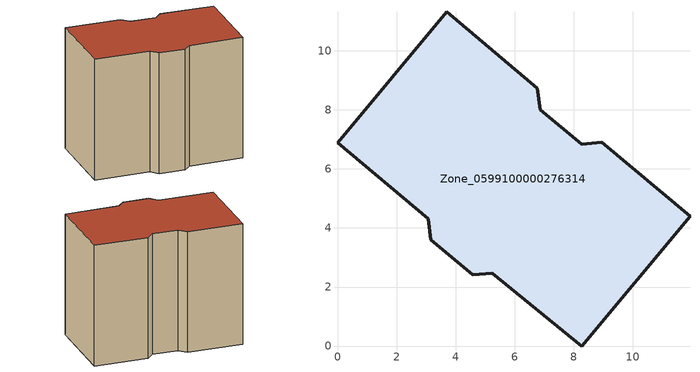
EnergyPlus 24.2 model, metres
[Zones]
Zone_0599100000276314
 floor ground (C_G): 0,6.88 3.7,11.32 6.76,8.74 6.86,8 8.27,6.83 8.95,6.91 11.94,4.39 8.28,0 5.24,2.47 4.58,2.41 3.15,3.6 3.07,4.32 z0
 wall outside (C_F): 3.7,11.32 0,6.88 3.07,4.32 3.15,3.6 4.58,2.41 5.24,2.47 8.28,0 11.94,4.39 8.95,6.91 8.27,6.83 6.86,8 6.76,8.74 3.7,11.32 z0:8.95
 roof outside (C_R): 8.27,6.83 6.86,8 6.76,8.74 3.7,11.32 0,6.88 3.07,4.32 3.15,3.6 4.58,2.41 5.24,2.47 8.28,0 11.94,4.39 8.95,6.91 z8.95
[BUILDING]
Pand.0599100000276314: North Axis=0; Terrain=City; Loads Convergence Tolerance Value=0.04; Temperature Convergence Tolerance Value=0.4; Solar Distribution=FullExterior; Maximum Number of Warmup Days=25; Minimum Number of Warmup Days=1
[Site:Location]
Rotterdam.The.Hague.AP_ZH_NLD Design_Conditions: Latitude=51.96; Longitude=4.45; Time Zone=1; Elevation=-4.5
[SITE:GROUNDTEMPERATURE:BUILDINGSURFACE]
18, 18, 18, 18, 18, 18, 18, 18, 18, 18, 18, 18
[MATERIAL] Thermal Absorptance=0.9; Solar Absorptance=0.7; Visible Absorptance=0.7
Name | Roughness | Thickness | Conductivity | Density | Specific Heat
G.TI.1946 | MediumSmooth | 0.15 | 1 | 540 | 1210
F.TI.1946 | Rough | 0.3 | 0.857143 | 1920 | 840
R.TI.1946 | MediumRough | 0.2 | 0.1 | 1500 | 1000
[CONSTRUCTION]
C_G: G.TI.1946
C_F: F.TI.1946
C_R: R.TI.1946
[ZONE]
Zone_0599100000276314: Type=1; Multiplier=1; Ceiling Height=Autocalculate; Volume=Autocalculate; Floor Area=autocalculate; Part of Total Floor Area=Yes
[ZONEINFILTRATION:DESIGNFLOWRATE]
Infil_Zone_0599100000276314: Zone or ZoneList or Space or SpaceList=Zone_0599100000276314; Schedule=AlwaysOn; Design Flow Rate Calculation Method=Flow/Area; Flow Rate per Floor Area=0.003; Constant Term Coefficient=1; Temperature Term Coefficient=0; Velocity Term Coefficient=0; Velocity Squared Term Coefficient=0
[HVACTEMPLATE:ZONE:IDEALLOADSAIRSYSTEM]
Zone_0599100000276314: Maximum Heating Supply Air Temperature=50; Minimum Cooling Supply Air Temperature=13; Maximum Heating Supply Air Humidity Ratio=0.0156; Minimum Cooling Supply Air Humidity Ratio=0.0077; Heating Limit=NoLimit; Cooling Limit=NoLimit; Dehumidification Control Type=ConstantSensibleHeatRatio; Cooling Sensible Heat Ratio=0.7; Dehumidification Setpoint=60; Humidification Control Type=None; Humidification Setpoint=30; Outdoor Air Method=None; Outdoor Air Flow Rate per Person=0.00944; Outdoor Air Flow Rate per Zone Floor Area=0; Outdoor Air Flow Rate per Zone=0; Demand Controlled Ventilation Type=None; Outdoor Air Economizer Type=NoEconomizer; Heat Recovery Type=None; Sensible Heat Recovery Effectiveness=0.7; Latent Heat Recovery Effectiveness=0.65
[ZONECONTROL:THERMOSTAT]
ThermostatControl_Zone_0599100000276314: Zone or ZoneList=Zone_0599100000276314; Control Type Schedule=DualSetpointControlType; Control 1=Thermostat_Zone_0599100000276314; Temperature Difference Between Cutout And Setpoint=0
[THERMOSTATSETPOINT:DUALSETPOINT]
Thermostat_Zone_0599100000276314: Heating Setpoint Temperature Schedule=HeatingSetpoint_Zone_0599100000276314; Cooling Setpoint Temperature Schedule=CoolingSetpoint_Zone_0599100000276314
[SCHEDULE:COMPACT]
HeatingSetpoint_Zone_0599100000276314: Through: 12/31, For: AllDays, Until: 24:00, 21
CoolingSetpoint_Zone_0599100000276314: Through: 12/31, For: AllDays, Until: 24:00, 24
DualSetpointControlType: Through: 12/31, For: AllDays, Until: 24:00, 4
AlwaysOn: Through: 12/31, For: AllDays, Until: 24:00, 1
